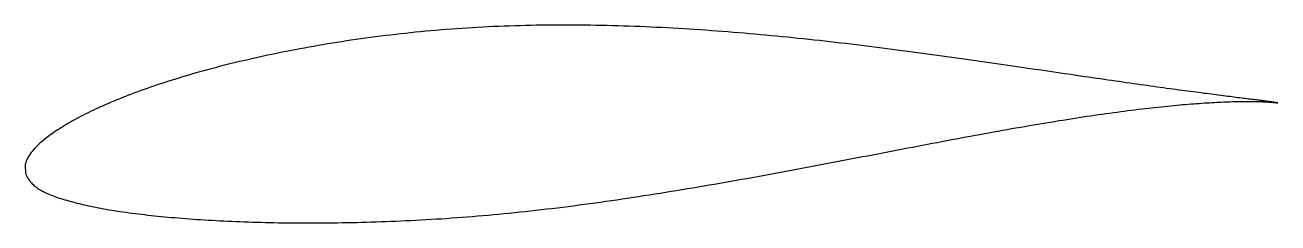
# Model space of a CAD drawing. Header units: metres. Extents: x -21.4 to 43.4, y -3.8 to 6.5.
import ezdxf

# ---------------------------------------------------------------- set-up
doc = ezdxf.new("R2010")
doc.units = ezdxf.units.M

msp = doc.modelspace()

# ---------------------------------------------------------------- linework, layer by layer
msp.add_lwpolyline([(43.421, 2.43), (43.42, 2.43), (43.416, 2.431), (43.41, 2.433), (43.401, 2.435), (43.39, 2.437), (43.376, 2.44), (43.36, 2.442), (43.341, 2.446), (43.32, 2.449), (43.296, 2.453), (43.27, 2.457), (43.241, 2.462), (43.21, 2.466), (43.177, 2.471), (43.141, 2.476), (43.102, 2.482), (43.061, 2.487), (43.017, 2.493), (42.972, 2.5), (42.923, 2.506), (42.872, 2.513), (42.819, 2.52), (42.763, 2.527), (42.705, 2.535), (42.644, 2.543), (42.581, 2.551), (42.516, 2.559), (42.448, 2.568), (42.378, 2.576), (42.305, 2.586), (42.23, 2.595), (42.152, 2.605), (42.072, 2.615), (41.99, 2.625), (41.905, 2.636), (41.818, 2.646), (41.729, 2.658), (41.637, 2.669), (41.543, 2.681), (41.446, 2.693), (41.347, 2.705), (41.246, 2.718), (41.143, 2.731), (41.037, 2.744), (40.929, 2.757), (40.818, 2.771), (40.705, 2.786), (40.59, 2.8), (40.473, 2.815), (40.353, 2.83), (40.231, 2.846), (40.107, 2.862), (39.981, 2.878), (39.852, 2.895), (39.722, 2.912), (39.589, 2.929), (39.453, 2.947), (39.316, 2.965), (39.176, 2.983), (39.034, 3.002), (38.89, 3.021), (38.744, 3.04), (38.596, 3.06), (38.446, 3.08), (38.293, 3.101), (38.138, 3.122), (37.982, 3.143), (37.823, 3.165), (37.662, 3.187), (37.499, 3.21), (37.334, 3.232), (37.167, 3.255), (36.998, 3.279), (36.827, 3.303), (36.654, 3.327), (36.479, 3.352), (36.302, 3.376), (36.123, 3.402), (35.942, 3.427), (35.759, 3.453), (35.574, 3.48), (35.388, 3.506), (35.199, 3.533), (35.009, 3.561), (34.817, 3.588), (34.622, 3.616), (34.426, 3.645), (34.229, 3.673), (34.029, 3.702), (33.828, 3.731), (33.625, 3.761), (33.42, 3.79), (33.213, 3.82), (33.005, 3.851), (32.795, 3.881), (32.583, 3.912), (32.37, 3.944), (32.155, 3.975), (31.938, 4.007), (31.72, 4.039), (31.5, 4.071), (31.278, 4.104), (31.055, 4.136), (30.831, 4.169), (30.605, 4.202), (30.377, 4.235), (30.148, 4.269), (29.917, 4.303), (29.685, 4.337), (29.452, 4.371), (29.217, 4.405), (28.98, 4.439), (28.742, 4.474), (28.503, 4.508), (28.263, 4.543), (28.021, 4.577), (27.778, 4.612), (27.533, 4.647), (27.288, 4.682), (27.041, 4.717), (26.792, 4.752), (26.543, 4.787), (26.292, 4.821), (26.04, 4.856), (25.787, 4.891), (25.533, 4.926), (25.278, 4.961), (25.022, 4.995), (24.764, 5.03), (24.506, 5.065), (24.246, 5.099), (23.986, 5.133), (23.724, 5.167), (23.462, 5.202), (23.198, 5.236), (22.934, 5.269), (22.668, 5.303), (22.402, 5.336), (22.135, 5.369), (21.867, 5.402), (21.598, 5.434), (21.329, 5.467), (21.058, 5.499), (20.787, 5.53), (20.515, 5.562), (20.243, 5.593), (19.969, 5.624), (19.695, 5.654), (19.42, 5.685), (19.145, 5.714), (18.869, 5.743), (18.593, 5.772), (18.315, 5.801), (18.038, 5.829), (17.76, 5.856), (17.481, 5.883), (17.202, 5.91), (16.922, 5.936), (16.642, 5.962), (16.361, 5.987), (16.08, 6.011), (15.799, 6.035), (15.517, 6.059), (15.235, 6.082), (14.953, 6.104), (14.67, 6.126), (14.388, 6.147), (14.104, 6.168), (13.821, 6.188), (13.537, 6.208), (13.254, 6.226), (12.97, 6.245), (12.686, 6.262), (12.402, 6.279), (12.117, 6.295), (11.833, 6.31), (11.549, 6.325), (11.264, 6.339), (10.98, 6.353), (10.696, 6.365), (10.411, 6.377), (10.127, 6.388), (9.843, 6.398), (9.559, 6.408), (9.275, 6.417), (8.991, 6.425), (8.708, 6.432), (8.424, 6.438), (8.141, 6.444), (7.858, 6.448), (7.575, 6.452), (7.293, 6.455), (7.011, 6.457), (6.729, 6.458), (6.448, 6.458), (6.167, 6.458), (5.886, 6.456), (5.606, 6.454), (5.326, 6.45), (5.047, 6.446), (4.768, 6.441), (4.489, 6.434), (4.212, 6.427), (3.934, 6.419), (3.658, 6.41), (3.382, 6.4), (3.106, 6.389), (2.831, 6.377), (2.557, 6.364), (2.283, 6.35), (2.011, 6.336), (1.738, 6.32), (1.467, 6.304), (1.196, 6.286), (0.927, 6.267), (0.658, 6.248), (0.389, 6.227), (0.122, 6.206), (-0.145, 6.183), (-0.41, 6.16), (-0.675, 6.136), (-0.939, 6.111), (-1.202, 6.085), (-1.464, 6.058), (-1.725, 6.03), (-1.985, 6.002), (-2.244, 5.972), (-2.502, 5.942), (-2.759, 5.911), (-3.015, 5.879), (-3.269, 5.847), (-3.523, 5.813), (-3.775, 5.779), (-4.027, 5.744), (-4.277, 5.709), (-4.526, 5.672), (-4.774, 5.635), (-5.02, 5.597), (-5.266, 5.559), (-5.51, 5.52), (-5.753, 5.48), (-5.994, 5.44), (-6.234, 5.399), (-6.473, 5.358), (-6.711, 5.316), (-6.947, 5.273), (-7.182, 5.23), (-7.415, 5.186), (-7.647, 5.142), (-7.878, 5.097), (-8.107, 5.052), (-8.335, 5.006), (-8.561, 4.959), (-8.785, 4.912), (-9.008, 4.864), (-9.23, 4.816), (-9.45, 4.767), (-9.668, 4.718), (-9.885, 4.668), (-10.101, 4.618), (-10.314, 4.568), (-10.526, 4.517), (-10.737, 4.465), (-10.945, 4.413), (-11.153, 4.361), (-11.358, 4.308), (-11.562, 4.255), (-11.763, 4.201), (-11.964, 4.147), (-12.162, 4.093), (-12.359, 4.039), (-12.554, 3.984), (-12.747, 3.929), (-12.938, 3.873), (-13.127, 3.817), (-13.315, 3.761), (-13.501, 3.704), (-13.684, 3.648), (-13.866, 3.591), (-14.046, 3.534), (-14.225, 3.476), (-14.401, 3.418), (-14.575, 3.361), (-14.748, 3.302), (-14.918, 3.244), (-15.086, 3.185), (-15.253, 3.127), (-15.417, 3.068), (-15.58, 3.009), (-15.74, 2.95), (-15.898, 2.89), (-16.055, 2.831), (-16.209, 2.771), (-16.361, 2.711), (-16.511, 2.651), (-16.659, 2.591), (-16.805, 2.532), (-16.949, 2.471), (-17.091, 2.411), (-17.23, 2.351), (-17.368, 2.29), (-17.503, 2.23), (-17.636, 2.169), (-17.767, 2.109), (-17.895, 2.048), (-18.022, 1.987), (-18.146, 1.927), (-18.268, 1.866), (-18.388, 1.805), (-18.506, 1.744), (-18.621, 1.684), (-18.734, 1.623), (-18.845, 1.562), (-18.954, 1.502), (-19.06, 1.441), (-19.164, 1.381), (-19.266, 1.321), (-19.365, 1.261), (-19.462, 1.201), (-19.557, 1.142), (-19.65, 1.083), (-19.74, 1.024), (-19.828, 0.966), (-19.913, 0.908), (-19.997, 0.85), (-20.078, 0.793), (-20.156, 0.736), (-20.232, 0.679), (-20.306, 0.623), (-20.378, 0.567), (-20.447, 0.512), (-20.514, 0.457), (-20.578, 0.402), (-20.64, 0.348), (-20.699, 0.293), (-20.757, 0.24), (-20.811, 0.186), (-20.864, 0.133), (-20.914, 0.08), (-20.961, 0.027), (-21.006, -0.025), (-21.049, -0.077), (-21.089, -0.129), (-21.127, -0.18), (-21.163, -0.23), (-21.196, -0.281), (-21.226, -0.33), (-21.254, -0.379), (-21.28, -0.427), (-21.303, -0.473), (-21.324, -0.519), (-21.343, -0.563), (-21.359, -0.606), (-21.373, -0.646), (-21.384, -0.684), (-21.394, -0.717), (-21.401, -0.746), (-21.406, -0.768), (-21.409, -0.783), (-21.387, -1.197), (-21.385, -1.2), (-21.381, -1.21), (-21.374, -1.226), (-21.364, -1.249), (-21.351, -1.28), (-21.335, -1.317), (-21.317, -1.357), (-21.296, -1.4), (-21.273, -1.443), (-21.247, -1.487), (-21.218, -1.531), (-21.187, -1.575), (-21.154, -1.619), (-21.118, -1.662), (-21.08, -1.705), (-21.039, -1.746), (-20.996, -1.788), (-20.951, -1.828), (-20.903, -1.868), (-20.853, -1.907), (-20.8, -1.946), (-20.745, -1.984), (-20.688, -2.021), (-20.628, -2.058), (-20.566, -2.094), (-20.501, -2.129), (-20.434, -2.163), (-20.365, -2.198), (-20.293, -2.231), (-20.219, -2.264), (-20.143, -2.296), (-20.064, -2.328), (-19.983, -2.36), (-19.899, -2.391), (-19.814, -2.422), (-19.725, -2.453), (-19.635, -2.483), (-19.542, -2.513), (-19.447, -2.543), (-19.349, -2.572), (-19.249, -2.601), (-19.147, -2.631), (-19.043, -2.66), (-18.936, -2.689), (-18.827, -2.717), (-18.716, -2.745), (-18.602, -2.774), (-18.487, -2.801), (-18.369, -2.829), (-18.248, -2.857), (-18.126, -2.883), (-18.001, -2.91), (-17.874, -2.936), (-17.745, -2.962), (-17.614, -2.988), (-17.48, -3.013), (-17.344, -3.038), (-17.207, -3.062), (-17.067, -3.086), (-16.925, -3.11), (-16.78, -3.133), (-16.634, -3.156), (-16.486, -3.178), (-16.335, -3.2), (-16.183, -3.221), (-16.028, -3.242), (-15.871, -3.263), (-15.713, -3.284), (-15.552, -3.304), (-15.389, -3.324), (-15.224, -3.343), (-15.057, -3.362), (-14.889, -3.38), (-14.718, -3.398), (-14.545, -3.416), (-14.371, -3.434), (-14.194, -3.451), (-14.016, -3.467), (-13.835, -3.484), (-13.653, -3.499), (-13.469, -3.515), (-13.283, -3.53), (-13.095, -3.544), (-12.905, -3.558), (-12.714, -3.572), (-12.52, -3.586), (-12.325, -3.599), (-12.129, -3.611), (-11.93, -3.623), (-11.73, -3.635), (-11.527, -3.646), (-11.324, -3.657), (-11.118, -3.667), (-10.911, -3.677), (-10.702, -3.687), (-10.492, -3.696), (-10.28, -3.704), (-10.066, -3.712), (-9.851, -3.72), (-9.634, -3.727), (-9.415, -3.734), (-9.195, -3.739), (-8.974, -3.745), (-8.751, -3.75), (-8.526, -3.755), (-8.3, -3.758), (-8.073, -3.762), (-7.844, -3.765), (-7.613, -3.767), (-7.382, -3.769), (-7.148, -3.77), (-6.914, -3.771), (-6.678, -3.771), (-6.441, -3.771), (-6.202, -3.77), (-5.963, -3.769), (-5.721, -3.766), (-5.479, -3.764), (-5.235, -3.76), (-4.991, -3.757), (-4.745, -3.753), (-4.497, -3.748), (-4.249, -3.742), (-3.999, -3.736), (-3.749, -3.73), (-3.497, -3.723), (-3.244, -3.715), (-2.99, -3.706), (-2.735, -3.697), (-2.479, -3.687), (-2.222, -3.677), (-1.964, -3.666), (-1.705, -3.654), (-1.445, -3.642), (-1.184, -3.628), (-0.923, -3.614), (-0.66, -3.6), (-0.396, -3.584), (-0.132, -3.568), (0.133, -3.551), (0.399, -3.534), (0.666, -3.515), (0.933, -3.496), (1.202, -3.476), (1.471, -3.455), (1.74, -3.433), (2.011, -3.411), (2.282, -3.388), (2.553, -3.364), (2.826, -3.339), (3.099, -3.314), (3.372, -3.288), (3.646, -3.261), (3.921, -3.233), (4.196, -3.205), (4.471, -3.175), (4.747, -3.145), (5.024, -3.114), (5.301, -3.083), (5.578, -3.051), (5.856, -3.018), (6.134, -2.984), (6.412, -2.95), (6.691, -2.915), (6.97, -2.879), (7.249, -2.843), (7.529, -2.806), (7.809, -2.768), (8.089, -2.73), (8.369, -2.691), (8.65, -2.652), (8.931, -2.612), (9.211, -2.571), (9.492, -2.53), (9.773, -2.488), (10.054, -2.446), (10.335, -2.403), (10.617, -2.36), (10.898, -2.316), (11.179, -2.272), (11.46, -2.228), (11.741, -2.183), (12.022, -2.137), (12.303, -2.091), (12.584, -2.045), (12.865, -1.999), (13.145, -1.952), (13.426, -1.905), (13.706, -1.857), (13.986, -1.809), (14.266, -1.761), (14.545, -1.712), (14.825, -1.663), (15.104, -1.614), (15.382, -1.565), (15.661, -1.516), (15.939, -1.466), (16.216, -1.416), (16.493, -1.366), (16.77, -1.316), (17.046, -1.265), (17.322, -1.215), (17.598, -1.164), (17.872, -1.113), (18.147, -1.062), (18.421, -1.011), (18.694, -0.96), (18.966, -0.909), (19.239, -0.857), (19.51, -0.806), (19.781, -0.755), (20.051, -0.704), (20.32, -0.652), (20.589, -0.601), (20.857, -0.549), (21.124, -0.498), (21.391, -0.447), (21.657, -0.396), (21.922, -0.345), (22.186, -0.294), (22.449, -0.244), (22.712, -0.193), (22.973, -0.143), (23.234, -0.093), (23.494, -0.043), (23.752, 0.007), (24.01, 0.056), (24.267, 0.105), (24.523, 0.154), (24.778, 0.203), (25.032, 0.252), (25.285, 0.3), (25.536, 0.348), (25.787, 0.395), (26.036, 0.443), (26.285, 0.489), (26.532, 0.536), (26.778, 0.582), (27.023, 0.628), (27.267, 0.673), (27.509, 0.718), (27.751, 0.763), (27.991, 0.807), (28.23, 0.85), (28.467, 0.893), (28.703, 0.936), (28.938, 0.978), (29.172, 1.02), (29.404, 1.062), (29.634, 1.103), (29.864, 1.143), (30.092, 1.183), (30.318, 1.222), (30.544, 1.261), (30.767, 1.299), (30.989, 1.336), (31.21, 1.373), (31.429, 1.41), (31.647, 1.446), (31.863, 1.481), (32.078, 1.516), (32.291, 1.55), (32.502, 1.583), (32.712, 1.616), (32.92, 1.648), (33.126, 1.68), (33.331, 1.711), (33.535, 1.742), (33.736, 1.772), (33.936, 1.801), (34.134, 1.829), (34.33, 1.857), (34.525, 1.885), (34.718, 1.911), (34.909, 1.938), (35.098, 1.963), (35.286, 1.988), (35.471, 2.012), (35.655, 2.036), (35.837, 2.059), (36.017, 2.081), (36.196, 2.103), (36.372, 2.124), (36.546, 2.145), (36.719, 2.165), (36.89, 2.184), (37.058, 2.203), (37.225, 2.221), (37.39, 2.238), (37.552, 2.255), (37.713, 2.272), (37.872, 2.287), (38.029, 2.302), (38.183, 2.317), (38.336, 2.331), (38.487, 2.344), (38.635, 2.357), (38.782, 2.369), (38.926, 2.381), (39.069, 2.392), (39.209, 2.402), (39.347, 2.412), (39.483, 2.422), (39.616, 2.43), (39.748, 2.439), (39.877, 2.446), (40.005, 2.454), (40.13, 2.461), (40.253, 2.467), (40.373, 2.473), (40.492, 2.478), (40.608, 2.483), (40.722, 2.488), (40.834, 2.492), (40.943, 2.496), (41.05, 2.499), (41.155, 2.502), (41.258, 2.504), (41.358, 2.506), (41.457, 2.508), (41.552, 2.509), (41.646, 2.51), (41.737, 2.511), (41.826, 2.511), (41.912, 2.511), (41.996, 2.511), (42.078, 2.51), (42.158, 2.51), (42.235, 2.509), (42.309, 2.507), (42.382, 2.506), (42.452, 2.504), (42.519, 2.502), (42.584, 2.5), (42.647, 2.497), (42.707, 2.495), (42.765, 2.492), (42.821, 2.489), (42.874, 2.486), (42.924, 2.483), (42.973, 2.48), (43.018, 2.476), (43.062, 2.473), (43.103, 2.47), (43.141, 2.466), (43.177, 2.463), (43.211, 2.46), (43.242, 2.456), (43.27, 2.453), (43.296, 2.45), (43.32, 2.447), (43.341, 2.444), (43.36, 2.441), (43.376, 2.439), (43.39, 2.437), (43.401, 2.434), (43.41, 2.433), (43.416, 2.431), (43.42, 2.43), (43.421, 2.43)], close=True)

doc.saveas('drawing.dxf')
